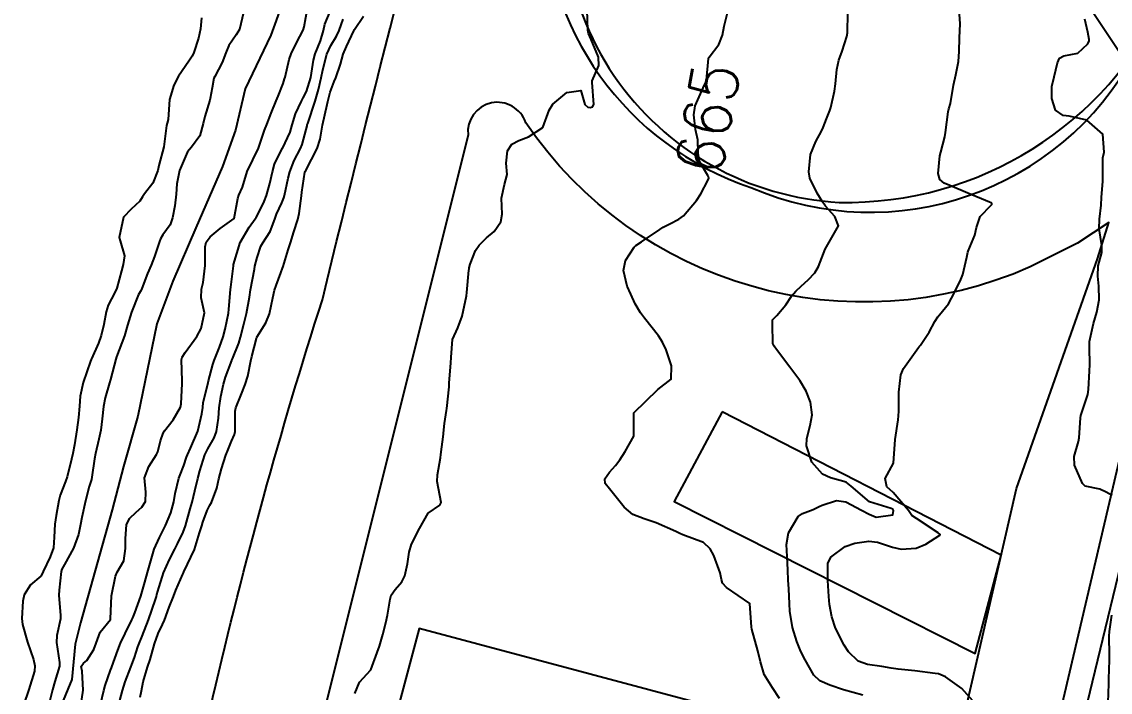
# Model space of a CAD drawing. Header units: metres. Extents: x 292545 to 299085, y 7450245 to 7463078.
# Drawn here: x 295769.3 to 295861.4, y 7458928.2 to 7458984.9 of the extents above; entities that cross this region are included whole.
import ezdxf
from ezdxf.enums import TextEntityAlignment as Align

# ---------------------------------------------------------------- set-up
doc = ezdxf.new("R2010")
doc.units = ezdxf.units.M
doc.linetypes.add('CONTINUO', pattern=[0])
for name, color, linetype in [('Area Verde e Lazer', 94, 'Continuous'), ('Cotas', 45, 'Continuous'), ('Curvas de Nivel 1m', 11, 'Continuous'), ('Curvas de Nivel 5m', 15, 'Continuous'), ('Edificações', 30, 'Continuous'), ('Hidrografia', 140, 'Continuous'), ('TEXTO', 45, 'Continuous'), ('Vias Primárias', 230, 'Continuous')]:
    doc.layers.add(name, color=color, linetype=linetype)
doc.styles.add('Style-STANDARD', font='STANDARD.shx')

msp = doc.modelspace()

# ---------------------------------------------------------------- linework, layer by layer
at = {"layer": 'Area Verde e Lazer'}
msp.add_lwpolyline([(295834.623, 7459049.933), (295830.071, 7459040.673), (295822.345, 7459020.925), (295816.418, 7459002.028, 0.495556), (295838.479, 7458969.647, 0.29721), (295866.001, 7458986.827, 0.270484), (295866.738, 7459022.792, 0.010223), (295856.086, 7459035.715, -0.030385)], format="xyb", close=True, dxfattribs=at)
at = {"layer": 'Curvas de Nivel 1m', "flags": 128}
for points, elevation in [([(295784.555, 7458985.252), (295784.451, 7458984.3), (295784.277, 7458983.51), (295783.898, 7458982.306), (295783.764, 7458982.013), (295783.466, 7458981.577), (295782.586, 7458980.323), (295782.211, 7458979.559), (295781.826, 7458978.334), (295781.717, 7458976.646), (295781.638, 7458976.336), (295781.589, 7458976.148), (295781.373, 7458974.34), (295780.937, 7458972.765), (295780.854, 7458972.345), (295780.428, 7458971.264), (295779.729, 7458970.356), (295779.562, 7458970.125), (295779.324, 7458969.737), (295778.61, 7458969.074), (295777.939, 7458968.38), (295777.577, 7458966.676), (295777.653, 7458966.384), (295778.028, 7458965.137), (295777.928, 7458964.38), (295777.776, 7458963.861), (295777.384, 7458962.388), (295777.229, 7458962.015), (295776.657, 7458960.957), (295776.49, 7458960.397), (295776.286, 7458959.31), (295776.07, 7458958.401), (295775.831, 7458957.748), (295775.23, 7458956.409), (295775.211, 7458956.361), (295775.161, 7458956.215), (295774.535, 7458954.419), (295774.285, 7458953.263), (295774.214, 7458952.423), (295774.131, 7458951.452), (295774.002, 7458950.426), (295773.792, 7458949.142), (295773.659, 7458948.431), (295773.555, 7458947.943), (295773.177, 7458946.438), (295773.039, 7458946.041), (295772.581, 7458944.891), (295772.477, 7458944.445), (295772.268, 7458943.183), (295772.155, 7458942.448), (295772.093, 7458941.338), (295772.017, 7458940.45), (295771.745, 7458939.673), (295771.167, 7458938.458), (295771.104, 7458938.305), (295770.947, 7458938.062), (295770.079, 7458937.325), (295769.549, 7458936.474), (295769.443, 7458935.95), (295769.338, 7458934.476), (295769.397, 7458933.976), (295769.836, 7458932.47), (295770.329, 7458930.998), (295770.447, 7458930.466), (295770.413, 7458930.031), (295769.952, 7458928.473), (295769.491, 7458927.152)], 661), ([(295776, 7458927.214), (295776.293, 7458928.395), (295776.41, 7458928.822), (295776.85, 7458930.097), (295776.925, 7458930.316), (295776.949, 7458930.389), (295777.469, 7458931.789), (295777.703, 7458932.382), (295778.078, 7458933.191), (295778.656, 7458934.372), (295778.736, 7458934.54), (295778.909, 7458934.944), (295779.406, 7458936.363), (295779.748, 7458937.55), (295779.976, 7458938.355), (295780.372, 7458939.754), (295780.549, 7458940.346), (295780.983, 7458941.317), (295781.335, 7458941.991), (295781.5, 7458942.335), (295781.948, 7458943.392), (295782.191, 7458944.328), (295782.308, 7458945.049), (295782.636, 7458946.324), (295782.746, 7458946.624), (295783.059, 7458947.402), (295783.283, 7458948.103), (295783.364, 7458948.316), (295783.628, 7458948.861), (295784.229, 7458950.303), (295784.583, 7458951.773), (295784.644, 7458952.297), (295784.696, 7458952.719), (295785.072, 7458954.291), (295785.146, 7458954.562), (295785.513, 7458955.933), (295785.628, 7458956.285), (295786.06, 7458957.395), (295786.365, 7458958.278), (295786.541, 7458958.929), (295786.823, 7458960.274), (295786.865, 7458960.624), (295787.006, 7458962.272), (295787.029, 7458962.479), (295787.24, 7458964.27), (295787.243, 7458964.29), (295787.264, 7458964.398), (295787.823, 7458966.262), (295788.589, 7458967.544), (295789.096, 7458968.243), (295789.177, 7458968.37), (295789.308, 7458968.609), (295789.854, 7458969.705), (295790.055, 7458970.233), (295790.326, 7458971.247), (295790.537, 7458972.228), (295790.724, 7458972.861), (295791.373, 7458974.188), (295791.384, 7458974.208), (295792.031, 7458975.575), (295792.218, 7458976.212), (295792.483, 7458977.139), (295792.993, 7458978.204), (295793.155, 7458978.473), (295793.431, 7458979.006), (295793.782, 7458980.195), (295794.007, 7458981.65), (295794.148, 7458982.19), (295794.594, 7458983.293), (295794.848, 7458984.18), (295794.98, 7458984.699), (295795.52, 7458985.981)], 661), ([(295777.648, 7458927.554), (295777.869, 7458928.38), (295778.089, 7458929.129), (295778.559, 7458930.373), (295778.643, 7458930.585), (295778.865, 7458931.166), (295779.17, 7458932.074), (295779.27, 7458932.364), (295779.514, 7458932.986), (295780.051, 7458934.353), (295780.653, 7458936.076), (295780.739, 7458936.343), (295780.78, 7458936.488), (295780.934, 7458937.052), (295781.235, 7458938.051), (295781.343, 7458938.336), (295781.841, 7458939.454), (295782.284, 7458940.327), (295782.52, 7458940.782), (295782.987, 7458941.773), (295783.184, 7458942.317), (295783.592, 7458943.734), (295783.748, 7458944.309), (295783.977, 7458945.25), (295784.223, 7458946.302), (295784.399, 7458946.954), (295784.832, 7458948.294), (295785.078, 7458948.804), (295785.621, 7458949.748), (295785.808, 7458950.283), (295785.968, 7458951.417), (295786.041, 7458952.281), (295786.173, 7458953.234), (295786.395, 7458954.277), (295786.564, 7458954.86), (295787.105, 7458956.271), (295787.12, 7458956.313), (295787.164, 7458956.414), (295787.693, 7458957.749), (295787.847, 7458958.263), (295788.115, 7458959.345), (295788.343, 7458960.259), (295788.601, 7458961.624), (295788.699, 7458962.248), (295789.02, 7458964.013), (295789.067, 7458964.243), (295789.264, 7458964.991), (295789.574, 7458965.941), (295789.743, 7458966.235), (295790.34, 7458967.182), (295790.736, 7458968.226), (295790.885, 7458968.648), (295791.324, 7458969.594), (295791.52, 7458970.028), (295791.573, 7458970.218), (295791.872, 7458971.691), (295792.002, 7458972.214), (295792.379, 7458973.193), (295792.907, 7458974.205), (295793.047, 7458974.535), (295793.397, 7458975.801), (295793.478, 7458976.122), (295793.492, 7458976.199), (295793.531, 7458976.324), (295794.168, 7458978.189), (295794.444, 7458979.196), (295794.671, 7458980.182), (295794.799, 7458980.833), (295795.147, 7458982.175), (295795.48, 7458982.902), (295795.967, 7458983.686), (295796.192, 7458984.163), (295796.531, 7458985.137)], 662), ([(295779.359, 7458927.828), (295779.462, 7458928.361), (295779.615, 7458929.133), (295779.99, 7458930.353), (295780.192, 7458931.021), (295780.565, 7458932.345), (295780.892, 7458933.208), (295781.257, 7458933.979), (295781.407, 7458934.335), (295781.819, 7458935.425), (295782.163, 7458936.328), (295782.377, 7458936.88), (295782.952, 7458938.227), (295782.984, 7458938.288), (295783, 7458938.319), (295783.042, 7458938.406), (295783.965, 7458940.305), (295784.387, 7458941.7), (295784.56, 7458942.296), (295784.665, 7458942.627), (295785.013, 7458943.602), (295785.245, 7458944.063), (295785.379, 7458944.286), (295785.828, 7458945.489), (295786.007, 7458946.28), (295786.223, 7458947.111), (295786.611, 7458948.275), (295786.733, 7458948.608), (295787.081, 7458949.468), (295787.338, 7458950.019), (295787.389, 7458950.267), (295787.386, 7458951.992), (295787.445, 7458952.267), (295787.922, 7458953.471), (295788.234, 7458954.259), (295788.455, 7458954.952), (295788.722, 7458956.254), (295788.799, 7458956.621), (295789.182, 7458958.152), (295789.222, 7458958.249), (295789.986, 7458959.453), (295790.282, 7458960.234), (295790.568, 7458961.571), (295790.73, 7458962.225), (295790.848, 7458962.613), (295791.247, 7458963.677), (295791.395, 7458964.075), (295791.437, 7458964.218), (295791.868, 7458965.62), (295792.069, 7458966.212), (295792.352, 7458967.15), (295792.678, 7458968.206), (295792.805, 7458968.71), (295792.988, 7458970.203), (295793.024, 7458970.515), (295793.291, 7458972.201), (295793.306, 7458972.248), (295793.354, 7458972.337), (295794.329, 7458974.186), (295794.576, 7458974.991), (295794.774, 7458976.179), (295795.168, 7458977.921), (295795.226, 7458978.173), (295795.431, 7458978.961), (295795.758, 7458979.849), (295795.894, 7458980.165), (295796.301, 7458981.321), (295796.529, 7458982.159), (295796.805, 7458982.832), (295797.44, 7458984.151), (295797.456, 7458984.188), (295797.495, 7458984.262), (295798.255, 7458985.396)], 663), ([(295797.521, 7458928.143), (295797.899, 7458929.082), (295798.853, 7458930.13), (295799.39, 7458931.603), (295799.59, 7458932.123), (295799.876, 7458933.133), (295800.125, 7458934.118), (295800.283, 7458934.742), (295800.491, 7458936.114), (295800.59, 7458936.452), (295800.935, 7458936.938), (295801.472, 7458937.567), (295801.746, 7458938.092), (295801.969, 7458939.084), (295802.11, 7458940.089), (295802.31, 7458940.757), (295802.993, 7458942.08), (295803.721, 7458943.365), (295804.691, 7458944.063), (295804.801, 7458944.286), (295804.473, 7458946.066), (295804.489, 7458946.625), (295804.752, 7458948.063), (295804.79, 7458948.34), (295805.004, 7458950.061), (295805.011, 7458950.143), (295805.102, 7458950.965), (295805.262, 7458952.058), (295805.286, 7458952.228), (295805.487, 7458954.055), (295805.489, 7458954.398), (295805.615, 7458956.053), (295805.665, 7458956.55), (295805.779, 7458958.051), (295806.213, 7458959.029), (295806.586, 7458960.039), (295806.944, 7458961.749), (295806.988, 7458962.034), (295807.149, 7458963.928), (295807.165, 7458964.031), (295807.179, 7458964.106), (295807.259, 7458964.431), (295807.727, 7458965.575), (295808.014, 7458966.023), (295808.655, 7458966.651), (295809.295, 7458967.189), (295809.859, 7458968.002), (295809.958, 7458968.649), (295809.91, 7458970.001), (295810.179, 7458971.159), (295810.406, 7458971.994), (295810.319, 7458972.952), (295810.415, 7458973.994), (295810.797, 7458974.574), (295811.386, 7458974.878), (295812.189, 7458975.174), (295813.403, 7458975.96), (295813.931, 7458977.442), (295814.262, 7458977.952), (295815.433, 7458978.935), (295816.624, 7458979.111), (295816.959, 7458977.917), (295817.205, 7458977.697), (295817.42, 7458977.667), (295817.614, 7458977.715), (295817.708, 7458977.907), (295817.571, 7458979.779), (295817.594, 7458979.908), (295818.146, 7458981.22), (295818.121, 7458981.904), (295817.488, 7458983.4), (295817.271, 7458983.912), (295817.2, 7458984.209), (295817.171, 7458985.913)], 664), ([(295840.461, 7458928.003), (295838.835, 7458928.439), (295837.666, 7458928.846), (295836.846, 7458929.208), (295836.32, 7458929.685), (295835.579, 7458930.979), (295835.232, 7458931.696), (295834.885, 7458932.529), (295834.528, 7458933.706), (295834.301, 7458935.094), (295834.26, 7458935.71), (295834.201, 7458936.976), (295834.164, 7458937.712), (295834.118, 7458938.55), (295834.058, 7458939.714), (295834.003, 7458940.734), (295834.181, 7458941.712), (295835.007, 7458943.08), (295835.36, 7458943.346), (295836.265, 7458943.687), (295836.763, 7458943.936), (295837.019, 7458944.058), (295838.252, 7458944.434), (295839.023, 7458944.329), (295840.36, 7458943.637), (295841.01, 7458943.294), (295841.586, 7458943.046), (295843.009, 7458943.226), (295843.07, 7458943.609), (295843.014, 7458943.71), (295842.853, 7458943.774), (295841.023, 7458944.328), (295839.479, 7458945.646), (295839.046, 7458946.007), (295837.747, 7458946.367), (295837.053, 7458946.677), (295836.162, 7458947.689), (295835.7, 7458949.078), (295835.734, 7458949.694), (295836.014, 7458950.781), (295836.197, 7458951.689), (295836.052, 7458952.762), (295835.671, 7458953.695), (295835.146, 7458954.589), (295834.306, 7458955.709), (295833.178, 7458957.197), (295832.96, 7458957.502), (295832.871, 7458957.725), (295832.816, 7458959.343), (295832.82, 7458959.726), (295833.013, 7458959.916), (295833.208, 7458960.076), (295833.948, 7458960.987), (295834.448, 7458961.708), (295834.807, 7458962.135), (295835.241, 7458962.551), (295835.856, 7458963.085), (295836.416, 7458963.688), (295836.729, 7458964.217), (295837.283, 7458965.68), (295838.399, 7458967.664), (295838.103, 7458968.46), (295837.319, 7458969.325), (295837.055, 7458969.683), (295836.595, 7458970.426), (295836, 7458971.69), (295835.893, 7458972.227), (295836.048, 7458973.69), (295836.495, 7458974.794), (295836.97, 7458975.676), (295837.105, 7458975.967), (295837.408, 7458976.706), (295837.679, 7458977.407), (295837.763, 7458977.667), (295838.068, 7458979.032), (295838.144, 7458979.663), (295838.262, 7458980.861), (295838.447, 7458981.66), (295838.717, 7458982.421), (295839.126, 7458983.654), (295839.174, 7458983.975), (295839.19, 7458985.653)], 666), ([(295849.773, 7458927.526), (295848.838, 7458928.548), (295847.445, 7458929.554), (295846.855, 7458929.782), (295846.586, 7458929.832), (295844.858, 7458930.057), (295843.446, 7458930.188), (295842.859, 7458930.265), (295842.071, 7458930.408), (295840.863, 7458930.595), (295840.084, 7458930.861), (295839.248, 7458931.654), (295838.881, 7458932.226), (295838.17, 7458933.661), (295837.851, 7458934.604), (295837.65, 7458935.669), (295837.586, 7458936.327), (295837.511, 7458937.671), (295837.503, 7458939.134), (295837.759, 7458939.668), (295838.982, 7458940.561), (295839.794, 7458940.833), (295840.987, 7458940.996), (295841.696, 7458940.913), (295842.982, 7458940.502), (295843.718, 7458940.336), (295844.981, 7458940.421), (295845.789, 7458940.768), (295846.993, 7458941.524), (295847.014, 7458941.539), (295847.021, 7458941.56), (295846.993, 7458941.603), (295846.839, 7458941.717), (295845.006, 7458942.921), (295844.614, 7458943.191), (295844.327, 7458943.59), (295843.035, 7458945.111), (295842.508, 7458945.615), (295842.369, 7458946.298), (295843.063, 7458947.61), (295843.209, 7458949.608), (295843.442, 7458951.271), (295843.488, 7458951.604), (295843.507, 7458951.994), (295843.505, 7458953.604), (295843.68, 7458955.077), (295843.907, 7458955.599), (295845.181, 7458957.368), (295845.269, 7458957.492), (295845.331, 7458957.579), (295846.078, 7458958.687), (295846.56, 7458959.566), (295846.804, 7458959.97), (295847.216, 7458960.443), (295847.711, 7458961.067), (295847.979, 7458961.549), (295848.704, 7458962.995), (295848.918, 7458963.535), (295849.268, 7458965.025), (295849.36, 7458965.442), (295849.389, 7458965.529), (295849.946, 7458966.87), (295850.067, 7458967.522), (295850.38, 7458968.451), (295851.322, 7458969.4), (295851.376, 7458969.456), (295851.385, 7458969.509), (295851.324, 7458969.593), (295851.169, 7458969.668), (295849.336, 7458970.427), (295847.836, 7458971.062), (295847.349, 7458971.276), (295846.97, 7458971.564), (295846.825, 7458972.098), (295846.982, 7458973.564), (295847.052, 7458973.887), (295847.389, 7458975.175), (295847.454, 7458975.559), (295847.69, 7458977.285), (295847.754, 7458977.555), (295847.875, 7458978.001), (295848.143, 7458979.549), (295848.33, 7458980.425), (295848.563, 7458981.543), (295848.626, 7458982.392), (295848.633, 7458983.543), (295848.697, 7458984.734), (295848.651, 7458985.543)], 667), ([(295861.55, 7458944.87), (295861.039, 7458945.138), (295860.51, 7458945.398), (295859.283, 7458945.654), (295859.048, 7458945.884), (295858.362, 7458947.427), (295858.326, 7458948.171), (295858.71, 7458949.424), (295858.771, 7458949.74), (295858.864, 7458951.422), (295858.903, 7458951.634), (295859.122, 7458952.302), (295859.497, 7458953.415), (295859.554, 7458953.83), (295859.624, 7458955.413), (295859.672, 7458955.917), (295859.646, 7458957.413), (295859.648, 7458957.873), (295859.964, 7458959.409), (295860.261, 7458960.361), (295860.447, 7458961.402), (295860.413, 7458962.571), (295860.328, 7458963.399), (295860.374, 7458964.287), (295860.67, 7458965.396), (295860.676, 7458966.002), (295860.459, 7458967.398), (295860.495, 7458968.214), (295860.613, 7458969.397), (295860.656, 7458970.074), (295860.768, 7458971.396), (295860.777, 7458971.971), (295860.77, 7458973.396), (295860.877, 7458973.896), (295860.767, 7458975.396), (295859.411, 7458976.587), (295857.919, 7458976.928), (295857.416, 7458976.991), (295856.751, 7458977.447), (295856.451, 7458978.431), (295856.446, 7458979.45), (295856.649, 7458980.25), (295856.94, 7458981.445), (295857.093, 7458981.82), (295857.472, 7458982.019), (295858.638, 7458982.26), (295859.488, 7458983.051), (295859.6, 7458983.3), (295859.614, 7458983.409), (295859.499, 7458984.017), (295859.236, 7458985.14)], 668), ([(295861.204, 7458927.386), (295861.273, 7458928.959), (295861.272, 7458929.386), (295861.314, 7458930.94), (295861.318, 7458931.386), (295861.286, 7458932.989), (295861.317, 7458933.386), (295861.537, 7458934.76)], 668)]:
    msp.add_lwpolyline(points, dxfattribs=dict(at, elevation=elevation))
at = {"layer": 'Curvas de Nivel 5m', "flags": 128}
for points, elevation in [([(295774.32, 7458926.907), (295774.524, 7458928.415), (295774.456, 7458930.023), (295774.365, 7458930.417), (295774.58, 7458930.691), (295774.861, 7458930.935), (295775.439, 7458931.84), (295775.643, 7458932.402), (295775.971, 7458933.32), (295776.837, 7458934.391), (295776.86, 7458934.434), (295776.923, 7458936.39), (295777.271, 7458938.064), (295777.427, 7458938.385), (295777.99, 7458939.352), (295778.129, 7458940.378), (295778.123, 7458941.237), (295778.203, 7458942.378), (295778.444, 7458942.933), (295779.009, 7458943.459), (295779.486, 7458943.893), (295779.797, 7458944.358), (295779.834, 7458945.161), (295779.729, 7458946.353), (295780.079, 7458947.328), (295780.741, 7458948.343), (295780.849, 7458948.568), (295781.084, 7458949.487), (295781.296, 7458950.132), (295781.418, 7458950.337), (295782.159, 7458951.273), (295782.771, 7458952.323), (295782.837, 7458952.603), (295782.918, 7458954.322), (295782.914, 7458954.554), (295782.858, 7458956.323), (295782.916, 7458956.572), (295783.169, 7458956.946), (295784.153, 7458958.305), (295784.506, 7458958.987), (295784.789, 7458960.296), (295784.507, 7458961.582), (295784.536, 7458962.3), (295784.672, 7458962.868), (295784.864, 7458964.296), (295784.861, 7458965.879), (295784.936, 7458966.295), (295785.287, 7458966.737), (295786.13, 7458967.447), (295787.303, 7458968.27), (295787.609, 7458969.985), (295787.712, 7458970.264), (295788.014, 7458970.934), (295788.404, 7458972.254), (295789.373, 7458974.24), (295789.875, 7458975.756), (295790.08, 7458976.233), (295790.446, 7458977.196), (295790.86, 7458978.226), (295791.035, 7458978.615), (295791.438, 7458979.692), (295791.569, 7458980.092), (295791.606, 7458980.218), (295791.962, 7458981.719), (295792.126, 7458982.213), (295792.574, 7458983.117), (295793.132, 7458984.204), (295793.225, 7458984.475), (295793.521, 7458986.068)], 660), ([(295788.083, 7458985.693), (295787.75, 7458984.266), (295787.488, 7458983.817), (295786.86, 7458982.895), (295786.596, 7458982.279), (295786.28, 7458981.466), (295785.659, 7458980.288), (295785.601, 7458980.139), (295785.439, 7458979.333), (295785.284, 7458978.432), (295785.246, 7458978.292), (295784.816, 7458976.889), (295784.696, 7458976.297), (295784.406, 7458975.281), (295783.685, 7458974.307), (295783.369, 7458973.905), (295782.671, 7458972.327), (295782.466, 7458971.204), (295782.399, 7458970.329), (295782.286, 7458969.362), (295782.094, 7458968.332), (295781.885, 7458967.746), (295781.288, 7458966.895), (295781.072, 7458966.556), (295780.99, 7458966.343), (295780.56, 7458965.057), (295780.287, 7458964.35), (295779.984, 7458963.621), (295779.49, 7458962.357), (295779.411, 7458962.178), (295779.228, 7458961.844), (295778.612, 7458960.369), (295778.299, 7458959.271), (295778.044, 7458958.377), (295777.367, 7458956.589), (295777.299, 7458956.388), (295777.158, 7458955.866), (295776.852, 7458954.687), (295776.768, 7458954.394), (295776.391, 7458953.13), (295776.25, 7458952.399), (295776.146, 7458951.356), (295776.031, 7458950.401), (295775.859, 7458949.629), (295775.568, 7458948.405), (295775.502, 7458947.97), (295775.277, 7458946.408), (295775.23, 7458946.219), (295775.035, 7458945.624), (295774.726, 7458944.414), (295774.414, 7458943.006), (295774.302, 7458942.42), (295774.135, 7458941.573), (295773.723, 7458940.429), (295772.959, 7458939.023), (295772.745, 7458938.652), (295772.68, 7458938.443), (295772.506, 7458936.867), (295772.479, 7458936.444), (295772.629, 7458934.72), (295772.619, 7458934.443), (295772.299, 7458933.036), (295772.281, 7458932.446), (295772.549, 7458930.752), (295772.538, 7458930.443), (295772.147, 7458929.14), (295771.948, 7458928.449), (295771.73, 7458927.54)], 660), ([(295833.412, 7458927.721), (295832.836, 7458928.62), (295832.118, 7458929.737), (295831.803, 7458930.801), (295831.578, 7458931.743), (295831.086, 7458933.563), (295831.057, 7458933.748), (295830.923, 7458935.75), (295828.936, 7458937.107), (295828.612, 7458937.448), (295828.511, 7458937.776), (295828.39, 7458938.34), (295827.873, 7458939.787), (295827.562, 7458940.374), (295826.984, 7458940.893), (295825.253, 7458941.555), (295824.991, 7458941.654), (295824.653, 7458941.823), (295823.004, 7458942.561), (295821.972, 7458942.892), (295821.014, 7458943.266), (295820.272, 7458943.878), (295819.038, 7458945.441), (295818.688, 7458945.894), (295818.654, 7458946.286), (295819.052, 7458946.833), (295819.547, 7458947.396), (295819.909, 7458947.882), (295820.365, 7458948.585), (295821.093, 7458949.87), (295821.113, 7458951.87), (295823.133, 7458953.84), (295824.271, 7458954.704), (295824.292, 7458955.829), (295823.833, 7458957.177), (295823.523, 7458957.837), (295823.191, 7458958.365), (295821.996, 7458959.858), (295821.655, 7458960.302), (295821.225, 7458961.061), (295820.851, 7458961.874), (295820.547, 7458962.569), (295820.225, 7458963.88), (295820.412, 7458964.733), (295821.142, 7458965.871), (295821.21, 7458965.944), (295821.284, 7458966.01), (295821.742, 7458966.318), (295823.298, 7458967.346), (295823.598, 7458967.539), (295824.138, 7458967.832), (295824.916, 7458968.215), (295825.31, 7458968.52), (295826.399, 7458969.804), (295826.762, 7458970.368), (295827.348, 7458971.484), (295827.442, 7458971.699), (295827.418, 7458971.789), (295827.354, 7458971.906), (295826.65, 7458973.085), (295826.548, 7458973.802), (295826.505, 7458974.924), (295826.313, 7458975.806), (295826.167, 7458977.054), (295826.297, 7458977.807), (295826.961, 7458979.32), (295827.206, 7458979.794), (295827.255, 7458979.983), (295827.418, 7458981.791), (295827.474, 7458981.917), (295828.278, 7458982.989), (295828.611, 7458983.779), (295828.754, 7458984.524), (295829.057, 7458985.775)], 665)]:
    msp.add_lwpolyline(points, dxfattribs=dict(at, elevation=elevation))
at = {"layer": 'Edificações'}
for points in [[(295828.571, 7458951.933), (295824.506, 7458944.363), (295849.966, 7458931.514), (295852.174, 7458939.835)], [(295827.345, 7458927.132), (295802.959, 7458933.637), (295797.178, 7458911.966), (295821.6, 7458905.452)]]:
    msp.add_lwpolyline(points, close=True, dxfattribs=at)
msp.add_lwpolyline([(295863.154, 7458858.58), (295850.837, 7458859.689), (295855.555, 7458879.04), (295880.356, 7458868.401), (295876.86, 7458860.25), (295883.75, 7458857.577), (295890.112, 7458873.205), (295895.135, 7458871.031), (295908, 7458901.496), (295905.192, 7458902.894), (295911.634, 7458916.088), (295891.995, 7458925.678), (295878.452, 7458932.956), (295879.205, 7458936.47), (295875.349, 7458938.391), (295863.363, 7458943.524), (295855.531, 7458911.168), (295843.981, 7458860.185, 0.333925), (295851.263, 7458853.36), (295862.522, 7458852.353)], format="xyb", close=True, dxfattribs=at)
at = {"layer": 'Hidrografia'}
msp.add_lwpolyline([(295791.333, 7458986.331), (295790.42, 7458983.779), (295788.23, 7458979.238), (295787.426, 7458975.737), (295786.331, 7458972.674), (295784.063, 7458967.504), (295782.128, 7458962.983), (295780.777, 7458959.373), (295779.167, 7458951.577), (295777.962, 7458947.311), (295776.977, 7458943.664), (295774.308, 7458934.119), (295773.87, 7458932.296), (295773.578, 7458929.306), (295771.496, 7458924.284)], dxfattribs=at)
at = {"layer": 'TEXTO', "linetype": 'CONTINUO'}
msp.add_polyline3d([(295811.723, 7459058.141, 0), (295958.259, 7458838.103, 0)], dxfattribs=at)
at = {"layer": 'Vias Primárias'}
for points in [[(295865.572, 7458514.458), (295785.415, 7458724.289, 0.420495), (295782.042, 7458723.873, 0.087123), (295780.124, 7458722.266), (295769.608, 7458740.52), (295808.781, 7458774.298), (295829.054, 7458793.425), (295849.257, 7458813.022), (295861.58, 7458829.293, 0.619503), (295854.29, 7458845.204, -0.023983), (295817.222, 7458849.776, -0.302133), (295779.078, 7458893.566, -0.041596), (295794.767, 7458961.414, -0.007394), (295808.303, 7459013.8, -0.044215), (295837.903, 7459082.123, -0.03276), (295875.911, 7459139.851, -0.031206), (295922.635, 7459201.131, -0.025451), (295970.219, 7459249.95), (295975.417, 7459254.165), (296004.791, 7459280.392), (296030.372, 7459299.512), (296059.88, 7459319.214), (296102.964, 7459347.576)], [(295915.692, 7459017.221), (295885.418, 7459048.763), (295863.422, 7459072.469), (295854.879, 7459081.57, 0.514778), (295847.599, 7459080.59, 0.002447), (295841.711, 7459069.316, 0.012923), (295828.624, 7459042.265, 0.047177), (295814.995, 7459002.535, 0.008579), (295813.423, 7458995.474, 0.323831), (295831.01, 7458970.901, 0.388805), (295863.438, 7458982.14, 0.267289), (295870.486, 7459019.112, 0.166509), (295848.016, 7459043.826, 0.060777), (295811.541, 7459065.401, 0.051058), (295762.476, 7459083.389, 0.253673), (295703.77, 7459064.407, 0.058735), (295695.577, 7459051.173, 0.058735), (295677.988, 7458999.762, 0.026597), (295666.998, 7458947.351, 0.079265), (295671.858, 7458864.703, 0.066494), (295689.175, 7458812.747, 0.011369), (295725.019, 7458733.412, 0.017268), (295742.709, 7458695.463, 0.091894)]]:
    msp.add_lwpolyline(points, format="xyb", dxfattribs=at)
for points in [[(295842.36, 7458863.335), (295863.112, 7458951.853), (295874.518, 7458983.612, 0.066168), (295880.259, 7459009.747, -1.478702), (295881.481, 7459010.032, -0.093602), (295880.193, 7458980.985, -0.025836), (295876.638, 7458952.114, 0.26178), (295888.803, 7458929.123, 0.182969), (295915.626, 7458923.901, -0.606417), (295918.561, 7458917.332, 0.059346), (295913.515, 7458908.485, -0.002988), (295891.11, 7458856.087, -0.3336), (295880.374, 7458848.94, 0.00015), (295851.256, 7458851.098, -0.485248)], [(295807.081, 7458975.341), (295788.758, 7458901.972, 0.264023), (295797.433, 7458870.815, 0.132365), (295819.325, 7458855.226, 0.466481), (295834.999, 7458865.141), (295853.453, 7458945.466), (295860.314, 7458964.86), (295861.276, 7458967.935), (295858.622, 7458966.197), (295854.608, 7458964.189, -0.362401), (295811.959, 7458976.374, 0.897244)]]:
    msp.add_lwpolyline(points, format="xyb", close=True, dxfattribs=at)

# ---------------------------------------------------------------- texts
at = {"layer": 'Cotas', "style": 'Style-STANDARD'}
msp.add_text('665', height=4, rotation=79.79333, dxfattribs=at).set_placement((295827.346, 7458976.735, 665), align=Align.MIDDLE_CENTER)

doc.saveas('drawing.dxf')
